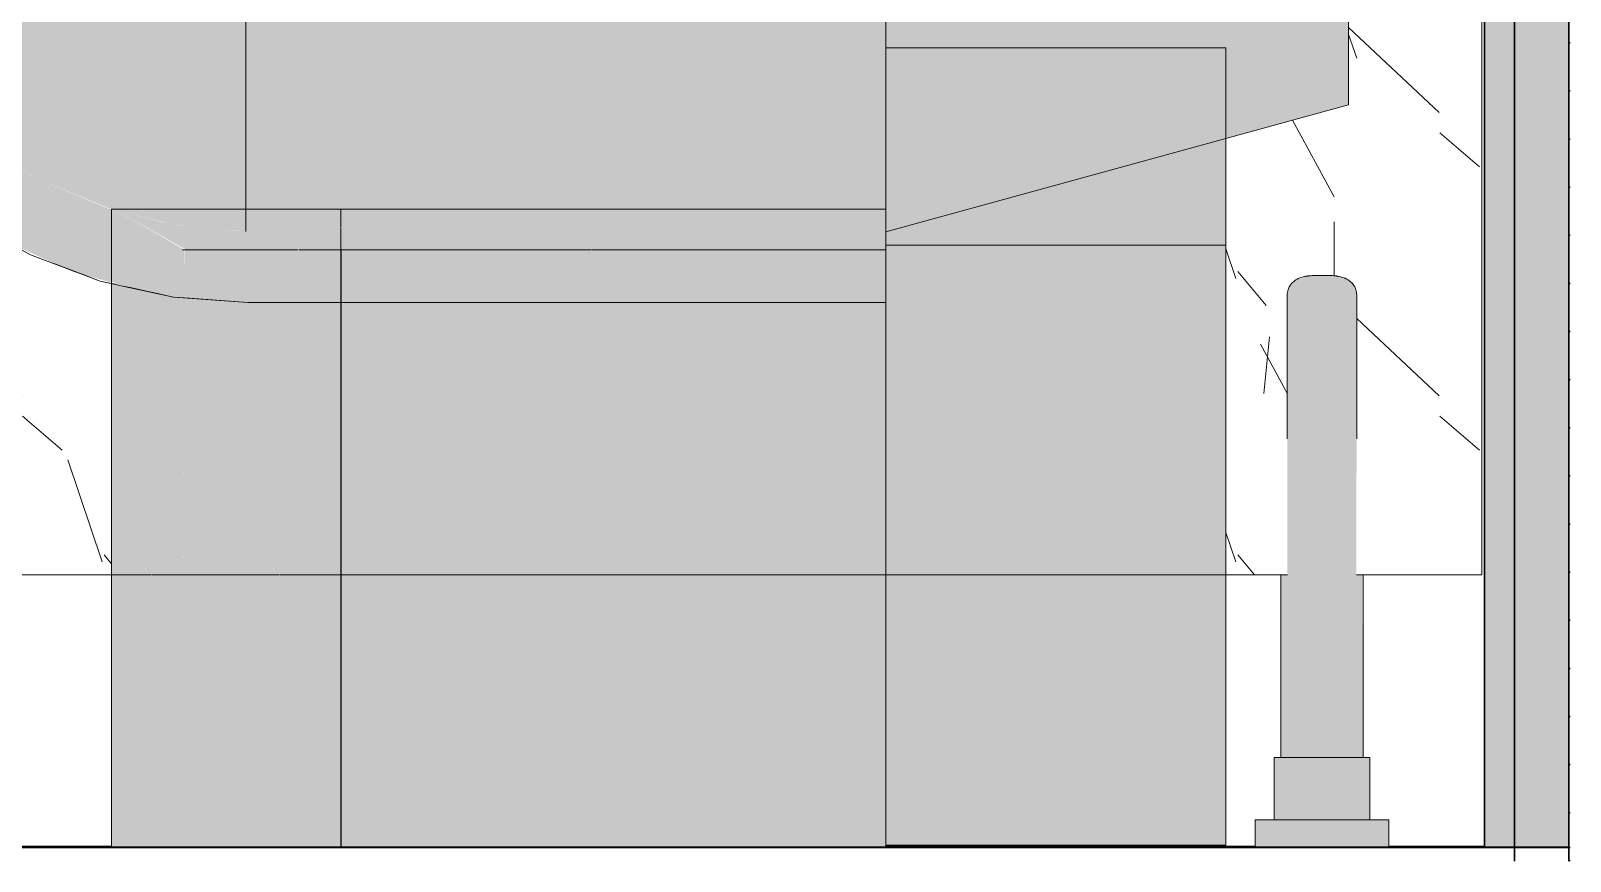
# Model space of a CAD drawing. Header units: millimetres. Extents: x 91786 to 132940, y -1987 to 10096.
# Drawn here: x 128106 to 128671, y -5 to 300 of the extents above; entities that cross this region are included whole.
import ezdxf

# ---------------------------------------------------------------- set-up
doc = ezdxf.new("R2010")
doc.units = ezdxf.units.MM
for name, color, linetype, lineweight, true_color in [('A-FLOR-FNSH-2', 7, 'Continuous', 30, 0x3c3c3c), ('A-WALL-4', 7, 'Continuous', 30, 0x3c3c3c), ('A-WALL-FNSH-2', 7, 'Continuous', 30, 0x3c3c3c), ('I-WALL-1', 7, 'Continuous', 9, 0x787878)]:
    doc.layers.add(name, color=color, linetype=linetype, lineweight=lineweight, true_color=true_color)
for name, color, linetype, lineweight in [('A-GENM', 7, 'Continuous', 9), ('A-WALL-PATT', 7, 'Continuous', 9), ('I-WALL', 7, 'Continuous', 9), ('P-SANR-FIXT', 7, 'Continuous', 9)]:
    doc.layers.add(name, color=color, linetype=linetype, lineweight=lineweight)
doc.layers.add('P-SANR-FIXT-2', color=7, linetype='Continuous', lineweight=9, transparency=0.7)

# ---------------------------------------------------------------- blocks, each defined once
blk = doc.blocks.new('WC Seat_2 with Cistern-Wall Based - SE22-33487382-Развертка 1_66-4')
at = {"layer": 'P-SANR-FIXT'}
for p, q in [((9464.64, 100), (9464.64, 0)), ((9548.86, 100), (9548.86, 0)), ((9548.92, 0), (9548.92, 100)), ((9749.1, 100), (9749.1, 0.71)), ((9749.1, 0.71), (9749.1, 100)), ((9749.1, 100), (9749.1, 0.71)), ((9749.1, 0.71), (9749.1, 100)), ((9749.1, 100), (9749.1, 0.71)), ((9749.1, 0.71), (9749.1, 100)), ((9749.1, 100), (9749.1, 0.71)), ((9749.1, 0.71), (9749.1, 100)), ((9874, 100), (9874, 0.71)), ((9874, 0.71), (9874, 100)), ((9874, 100), (9874, 0.71)), ((9874, 0.71), (9874, 100)), ((9749.1, 0.71), (9874, 0.71)), ((9749.1, 0.71), (9874, 0.71)), ((9749.1, 0.71), (9874, 0.71)), ((9749.1, 0.71), (9874, 0.71)), ((9749.1, 0.71), (9749.1, 0)), ((9749.1, 0), (9749.1, 0.71)), ((9749.1, 0.71), (9749.1, 0)), ((9749.1, 0), (9749.1, 0.71))]:
    blk.add_line(p, q, dxfattribs=at)
blk = doc.blocks.new('WC Seat_2 with Cistern-Wall Based - SE22-V51-Развертка 1_66-4')
at = {"layer": 'P-SANR-FIXT-2'}
for points in [[(9464.64, 0), (9490.62, 0), (9491.02, 100), (9464.64, 100), (9464.64, 25.35)], [(9548.92, 0), (9548.92, 100), (9491.02, 100), (9490.62, 0), (9535.93, 0)], [(9548.92, 0), (9749.1, 0), (9749.1, 100), (9548.92, 100), (9548.92, 55.86)], [(9749.1, 0.71), (9874, 0.71), (9874, 100), (9749.1, 100)]]:
    blk.add_hatch(color=256, dxfattribs=at).paths.add_polyline_path(points)
at = {"layer": 'P-SANR-FIXT'}
for p, q in [((9464.64, 100), (9464.64, 0)), ((9548.86, 100), (9548.86, 0)), ((9548.92, 0), (9548.92, 100)), ((9749.1, 100), (9749.1, 0.71)), ((9749.1, 0.71), (9749.1, 100)), ((9749.1, 100), (9749.1, 0.71)), ((9749.1, 0.71), (9749.1, 100)), ((9749.1, 100), (9749.1, 0.71)), ((9749.1, 0.71), (9749.1, 100)), ((9749.1, 100), (9749.1, 0.71)), ((9749.1, 0.71), (9749.1, 100)), ((9874, 100), (9874, 0.71)), ((9874, 0.71), (9874, 100)), ((9874, 100), (9874, 0.71)), ((9874, 0.71), (9874, 100)), ((9749.1, 0.71), (9874, 0.71)), ((9749.1, 0.71), (9874, 0.71)), ((9749.1, 0.71), (9874, 0.71)), ((9749.1, 0.71), (9874, 0.71)), ((9749.1, 0.71), (9749.1, 0)), ((9749.1, 0), (9749.1, 0.71)), ((9749.1, 0.71), (9749.1, 0)), ((9749.1, 0), (9749.1, 0.71))]:
    blk.add_line(p, q, dxfattribs=at)
blk = doc.blocks.new('WC Seat_2 with Cistern-Wall Based - SE22-V52-Развертка 1_66-4')
at = {"layer": 'P-SANR-FIXT-2'}
h = blk.add_hatch(color=256, dxfattribs=at)
h.paths.add_polyline_path([(9491.43, 201.92), (9491.47, 212.71), (9490.62, 211.62), (9490.62, 213.79), (9490.24, 213.79), (9490.24, 211.14), (9486.13, 211.89), (9486.13, 211.14), (9475.36, 211.14), (9475.29, 208.41), (9469.33, 208.41), (9469.32, 207.84), (9465.79, 208.41), (9465.79, 207.43), (9465.95, 207.09), (9475.98, 204.5), (9484.43, 202.95), (9490.62, 202.04)])
h.paths.add_polyline_path([(9324, 380), (9326.95, 357.15), (9327.65, 354.11), (9324.53, 376.22)])
h = blk.add_hatch(color=256, dxfattribs=at)
h.paths.add_polyline_path([(9324, 380), (9326.91, 357.2), (9326.15, 361.59), (9324.44, 376.22)])
h.paths.add_polyline_path([(9338.27, 318.01), (9333.56, 332.2), (9330.84, 340.74), (9332.41, 334.82), (9336.79, 321.81), (9337.93, 318.9)])
h.paths.add_polyline_path([(9464.64, 207.45), (9464.46, 234.39), (9463.16, 234.72), (9435.5, 246.35), (9413.32, 261.21), (9393.04, 280.05), (9380.21, 295.74), (9375.37, 302.77), (9366.61, 319.26), (9364.01, 324.63), (9359.85, 334.29), (9356.86, 343.36), (9353.81, 354.69), (9352.08, 363.34), (9350.05, 380), (9324, 380), (9326.71, 362.16), (9329.23, 347.5), (9331.23, 340.13), (9338.58, 317.36), (9345.29, 302.96), (9353.92, 287.99), (9366.29, 270.94), (9379.59, 256.11), (9406.47, 234.08), (9423.22, 223.67), (9450.69, 211.26), (9461.34, 208.35)])
h.paths.add_polyline_path([(9331.8, 336.75), (9328.63, 348.29), (9329.25, 345.71), (9330.53, 341.23)])
h.paths.add_polyline_path([(9328.19, 350.3), (9327.35, 355.07), (9328.1, 350.76)])
h = blk.add_hatch(color=256, dxfattribs=at)
h.paths.add_polyline_path([(9352.08, 363.34), (9353.64, 355.83), (9352.76, 360.25), (9352.11, 363.19)])
h.paths.add_polyline_path([(9350.05, 380), (9352.64, 360.96), (9352.3, 363.58), (9350.57, 376.22)])
h.paths.add_polyline_path([(9464.64, 234.35), (9464.64, 234.39), (9513.91, 234.39), (9513.91, 380), (9350.05, 380), (9354.88, 353.12), (9358.25, 343.17), (9357.98, 343.17), (9354.45, 353.98), (9355.68, 348.21), (9359.3, 335.81), (9361.51, 330.2), (9376.53, 301.09), (9382.16, 293.06), (9395.49, 277.53), (9414.88, 259.98), (9435.91, 246.18), (9464.55, 234.37)])
h.paths.add_polyline_path([(9371.07, 310.86), (9364.82, 322.85), (9367.26, 318.03), (9370.17, 312.56)])
h.paths.add_polyline_path([(9354.45, 360.17), (9351.65, 371.99), (9352.98, 366.8), (9354.36, 360.56)])
for points in [[(9513.91, 234.39), (9749.1, 234.39), (9749.1, 380), (9513.91, 380), (9513.91, 237.03)], [(9874, 260.36), (9919, 272.71), (9919, 348.59), (9749.1, 348.59), (9749.1, 293.59), (9874, 293.59), (9874, 260.44)], [(9749.1, 226.1), (9874, 260.46), (9874, 293.59), (9749.1, 293.59), (9749.1, 226.81)], [(9791.96, 100), (9874, 100), (9874, 260.36), (9749.1, 226.1), (9749.1, 100)], [(9465.79, 207.43), (9465.95, 208.41), (9466.3, 208.41), (9469.32, 207.84), (9469.41, 208.41), (9469.76, 208.41), (9475.29, 208.41), (9475.36, 211.14), (9486.13, 211.14), (9486.13, 211.89), (9490.24, 211.14), (9490.24, 213.79), (9490.62, 213.79), (9490.62, 211.62), (9491.47, 212.71), (9491.27, 219.52), (9464.64, 234.35), (9464.64, 207.72)], [(9641.06, 226.1), (9749.1, 226.1), (9748.89, 234.39), (9548.86, 234.39), (9549.06, 226.1), (9623.09, 226.1)], [(9641.06, 219.39), (9749.1, 219.39), (9748.89, 226.1), (9548.89, 226.1), (9549.06, 219.39), (9640.81, 219.39)], [(9518.25, 200.1), (9548.92, 200.32), (9548.86, 219.39), (9491.5, 219.39), (9491.54, 201.9), (9498.41, 201.16), (9515.25, 200.1)], [(9548.92, 200.1), (9749.1, 200.1), (9748.89, 219.39), (9548.92, 219.39), (9548.92, 200.32)], [(9464.64, 100), (9491.02, 100), (9491.43, 201.92), (9479.31, 203.84), (9470.25, 205.91), (9464.64, 207.45), (9464.64, 116.88)], [(9491.02, 100), (9548.92, 100), (9548.92, 200.1), (9510.71, 200.36), (9491.89, 201.85), (9491.43, 201.64), (9491.03, 101.63)], [(9548.92, 100), (9749.1, 100), (9748.89, 200.1), (9548.92, 200.1), (9548.92, 116.88)]]:
    blk.add_hatch(color=256, dxfattribs=at).paths.add_polyline_path(points)
h = blk.add_hatch(color=256, dxfattribs=at)
h.paths.add_polyline_path([(9491.5, 219.4), (9467.02, 233.74), (9486.14, 229), (9496.7, 227.6), (9515.25, 226.1), (9548.89, 226.11), (9548.86, 234.39), (9465.94, 234.37), (9465.94, 234.02), (9467.02, 233.74), (9491.47, 219.42)])
h.paths.add_polyline_path([(9465.94, 234.02), (9465.9, 234.39), (9464.79, 234.31), (9465.94, 234.02)])
h = blk.add_hatch(color=256, dxfattribs=at)
h.paths.add_polyline_path([(9491.27, 219.52), (9467.02, 233.74), (9464.79, 234.31), (9490.24, 220.1)])
h.paths.add_polyline_path([(9494.83, 219.39), (9548.92, 219.39), (9548.69, 226.1), (9511.42, 226.31), (9489.93, 228.4), (9482.61, 229.76), (9467.02, 233.74), (9492.07, 219.39), (9494.16, 219.39)])
at = {"layer": 'P-SANR-FIXT'}
for p, q in [((9919, 273.98), (9919, 348.59)), ((9919, 348.59), (9919, 292.75)), ((9513.91, 336.64), (9513.91, 234.1)), ((9513.91, 240), (9513.91, 336.64)), ((9749.1, 293.46), (9749.1, 299.84)), ((9749.1, 299.84), (9749.1, 294.06)), ((9749.1, 299.77), (9749.1, 293.5)), ((9749.1, 293.5), (9749.1, 299.77)), ((9749.1, 299.76), (9749.1, 294.07)), ((9749.1, 293.51), (9749.1, 299.76)), ((9749.1, 294.07), (9749.1, 293.51)), ((9749.1, 294.06), (9749.1, 293.46)), ((9749.1, 240), (9749.1, 293.59)), ((9749.1, 293.59), (9749.1, 249.5)), ((9749.1, 293.59), (9874, 293.59)), ((9749.1, 293.59), (9874, 293.59)), ((9749.1, 276.26), (9749.1, 293.59)), ((9749.1, 293.59), (9749.1, 240)), ((9749.1, 293.59), (9874, 293.59)), ((9749.1, 293.59), (9874, 293.59)), ((9749.1, 293.51), (9749.1, 284.47)), ((9749.1, 291.19), (9749.1, 293.51)), ((9749.1, 293.5), (9749.1, 239.83)), ((9749.1, 239.83), (9749.1, 293.5)), ((9749.1, 250.53), (9749.1, 293.46)), ((9749.1, 293.46), (9749.1, 284.48)), ((9749.1, 249.33), (9749.1, 291.19)), ((9874, 284.79), (9874, 293.59)), ((9874, 293.59), (9874, 284.7)), ((9874, 284.7), (9874, 293.59)), ((9874, 293.59), (9874, 284.79)), ((9919, 292.75), (9919, 272.71)), ((9749.1, 284.48), (9749.1, 277.11)), ((9749.1, 284.47), (9749.1, 277.12)), ((9874, 279.13), (9874, 284.78)), ((9874, 284.78), (9874, 279.13)), ((9874, 284.69), (9874, 279.08)), ((9874, 279.08), (9874, 284.69)), ((9874, 267.46), (9874, 279.01)), ((9874, 279.01), (9874, 277.08)), ((9874, 278.96), (9874, 267.39)), ((9874, 270.36), (9874, 278.96)), ((9749.1, 277.12), (9749.1, 274.91)), ((9749.1, 277.11), (9749.1, 269.17)), ((9749.1, 258.27), (9749.1, 276.26)), ((9749.1, 274.91), (9749.1, 269.19)), ((9874, 277.08), (9874, 276.26)), ((9874, 276.26), (9874, 267.46)), ((9874, 260.36), (9919, 272.71)), ((9919, 272.71), (9919, 273.98)), ((9749.1, 269.19), (9749.1, 262.17)), ((9749.1, 269.17), (9749.1, 263.69)), ((9874, 267.39), (9874, 270.36)), ((9874, 264.61), (9874, 267.21)), ((9874, 267.21), (9874, 264.61)), ((9874, 267.14), (9874, 264.55)), ((9874, 264.55), (9874, 267.14)), ((9749.1, 263.69), (9749.1, 262.16)), ((9749.1, 262.17), (9749.1, 254.81)), ((9749.1, 262.16), (9749.1, 254.27)), ((9835.18, 249.71), (9874, 260.36)), ((9874, 262.62), (9874, 264.58)), ((9874, 264.58), (9874, 262.62)), ((9874, 264.52), (9874, 262.57)), ((9874, 262.57), (9874, 264.52)), ((9874, 261.2), (9874, 262.49)), ((9874, 262.49), (9874, 261.2)), ((9874, 262.44), (9874, 261.16)), ((9874, 261.16), (9874, 262.44)), ((9874, 260.49), (9874, 261.17)), ((9874, 261.17), (9874, 260.49)), ((9874, 261.13), (9874, 260.46)), ((9874, 260.46), (9874, 261.13)), ((9874, 258.27), (9874, 260.39)), ((9874, 260.39), (9874, 221.13)), ((9874, 260.36), (9874, 0.71)), ((9874, 0.71), (9874, 260.36)), ((9749.1, 249.45), (9749.1, 258.27)), ((9749.1, 254.81), (9749.1, 249.53)), ((9874, 221.13), (9874, 258.27)), ((9749.1, 254.27), (9749.1, 250.53)), ((9749.1, 240), (9749.1, 250.53)), ((9749.1, 250.53), (9749.1, 249.33)), ((9749.1, 226.1), (9835.18, 249.71)), ((9749.1, 249.53), (9749.1, 243.34)), ((9749.1, 249.5), (9749.1, 240.01)), ((9749.1, 240.01), (9749.1, 249.45)), ((9749.1, 249.33), (9749.1, 243.34)), ((9749.1, 239.87), (9749.1, 249.33)), ((9749.1, 243.34), (9749.1, 240)), ((9749.1, 243.34), (9749.1, 239.87)), ((9513.91, 234.1), (9513.91, 240)), ((9749.1, 238.92), (9749.1, 239.83)), ((9749.1, 239.83), (9749.1, 238.93)), ((9749.1, 238.93), (9749.1, 239.83)), ((9749.1, 239.83), (9749.1, 238.92)), ((9749.1, 238.74), (9749.1, 239.8)), ((9749.1, 239.8), (9749.1, 239.42)), ((9749.1, 239.71), (9749.1, 239.43)), ((9749.1, 234.08), (9749.1, 239.71)), ((9749.1, 239.67), (9749.1, 238.81)), ((9749.1, 238.81), (9749.1, 239.67)), ((9749.1, 239.43), (9749.1, 237.16)), ((9749.1, 239.42), (9749.1, 238.74)), ((9749.1, 237.28), (9749.1, 238.83)), ((9749.1, 238.83), (9749.1, 234.41)), ((9749.1, 234.41), (9749.1, 238.83)), ((9749.1, 238.83), (9749.1, 237.28)), ((9749.1, 238.72), (9749.1, 234.17)), ((9749.1, 234.17), (9749.1, 238.72)), ((9749.1, 237.17), (9749.1, 238.64)), ((9749.1, 238.64), (9749.1, 234.96)), ((9465.9, 234.39), (9464.64, 234.39)), ((9464.64, 234.39), (9464.77, 234.39)), ((9464.64, 234.35), (9464.64, 208.07)), ((9464.77, 234.39), (9465.87, 234.39)), ((9469.69, 234.39), (9465.93, 234.39)), ((9465.94, 234.39), (9469.67, 234.39)), ((9475.88, 234.39), (9469.74, 234.39)), ((9469.76, 234.39), (9475.87, 234.39)), ((9484.3, 234.39), (9475.97, 234.39)), ((9475.98, 234.39), (9484.29, 234.39)), ((9494.68, 234.39), (9484.41, 234.39)), ((9484.43, 234.39), (9494.67, 234.39)), ((9506.7, 234.39), (9494.81, 234.39)), ((9494.83, 234.39), (9506.7, 234.39)), ((9520.02, 234.39), (9506.86, 234.39)), ((9506.88, 234.39), (9520.02, 234.39)), ((9513.91, 232.33), (9513.91, 234.1)), ((9513.91, 234.1), (9513.91, 232.33)), ((9513.91, 227.66), (9513.91, 231.99)), ((9513.91, 231.99), (9513.91, 226.15)), ((9534.21, 234.39), (9520.19, 234.39)), ((9520.2, 234.39), (9534.21, 234.39)), ((9548.86, 234.39), (9534.4, 234.39)), ((9534.41, 234.39), (9548.86, 234.39)), ((9548.86, 234.39), (9548.86, 227.66)), ((9549.06, 234.39), (9749.1, 234.39)), ((9749.1, 234.39), (9549.06, 234.39)), ((9749.1, 234.39), (9749.1, 237.28)), ((9749.1, 237.28), (9749.1, 234.39)), ((9749.1, 237.04), (9749.1, 234.98)), ((9749.1, 234.1), (9749.1, 236.94)), ((9749.1, 234.98), (9749.1, 234.08)), ((9749.1, 234.96), (9749.1, 234.1)), ((9749.1, 234.41), (9749.1, 233.85)), ((9749.1, 227.68), (9749.1, 234.41)), ((9749.1, 227.66), (9749.1, 234.39)), ((9749.1, 234.39), (9749.1, 227.66)), ((9749.1, 234.39), (9749.1, 227.66)), ((9749.1, 233.84), (9749.1, 234.39)), ((9749.1, 234.39), (9749.1, 227.66)), ((9749.1, 227.66), (9749.1, 234.39)), ((9749.1, 234.17), (9749.1, 227.41)), ((9749.1, 227.41), (9749.1, 234.17)), ((9749.1, 232.33), (9749.1, 234.1)), ((9749.1, 234.1), (9749.1, 232.33)), ((9749.1, 234.08), (9749.1, 232.24)), ((9749.1, 227.62), (9749.1, 234.08)), ((9749.1, 233.85), (9749.1, 227.68)), ((9749.1, 227.66), (9749.1, 233.84)), ((9749.1, 227.66), (9749.1, 232.33)), ((9749.1, 232.33), (9749.1, 228.76)), ((9749.1, 232.24), (9749.1, 231.8)), ((9513.91, 226.15), (9513.91, 227.66)), ((9548.86, 227.43), (9548.86, 226.11)), ((9749.1, 231.8), (9749.1, 228.76)), ((9749.1, 228.76), (9749.1, 227.66)), ((9749.1, 228.76), (9749.1, 227.62)), ((9749.1, 227.54), (9749.1, 226.11)), ((9749.1, 226.11), (9749.1, 227.54)), ((9749.1, 226.1), (9749.1, 227.53)), ((9749.1, 227.53), (9749.1, 226.1)), ((9749.1, 227.53), (9749.1, 226.1)), ((9749.1, 226.1), (9749.1, 227.53)), ((9749.1, 227.53), (9749.1, 226.1)), ((9749.1, 226.1), (9749.1, 227.53)), ((9749.1, 227.53), (9749.1, 226.1)), ((9749.1, 226.1), (9749.1, 227.53)), ((9749.1, 227.41), (9749.1, 227.41)), ((9749.1, 227.28), (9749.1, 225.94)), ((9749.1, 225.94), (9749.1, 227.28)), ((9548.86, 226.1), (9548.86, 219.39)), ((9749.1, 226.11), (9749.1, 221.13)), ((9749.1, 221.46), (9749.1, 226.11)), ((9749.1, 200.1), (9749.1, 226.1)), ((9749.1, 226.1), (9749.1, 209.84)), ((9749.1, 226.1), (9749.1, 221.47)), ((9749.1, 219.39), (9749.1, 226.1)), ((9749.1, 226.1), (9749.1, 219.39)), ((9749.1, 200.1), (9749.1, 226.1)), ((9749.1, 225.94), (9749.1, 209.9)), ((9749.1, 221.21), (9749.1, 225.94)), ((9749.1, 221.47), (9749.1, 200.1)), ((9749.1, 221.13), (9749.1, 221.46)), ((9749.1, 206.23), (9749.1, 221.21)), ((9749.1, 221.13), (9749.1, 200.1)), ((9874, 221.13), (9749.1, 221.13)), ((9749.1, 200.1), (9749.1, 221.13)), ((9874, 221.13), (9749.1, 221.13)), ((9874, 0.71), (9874, 221.13)), ((9874, 221.13), (9874, 0.71)), ((9491.48, 219.39), (9491.5, 219.39)), ((9491.5, 219.39), (9493.99, 219.39)), ((9494, 219.39), (9491.52, 219.39)), ((9498.38, 219.39), (9494.12, 219.39)), ((9494.12, 219.39), (9519.74, 219.39)), ((9511.4, 219.39), (9498.47, 219.39)), ((9519.75, 219.39), (9511.52, 219.39)), ((9519.75, 219.39), (9533.09, 219.39)), ((9528.95, 219.39), (9519.76, 219.39)), ((9533.11, 219.39), (9529.08, 219.39)), ((9533.36, 219.39), (9538.01, 219.39)), ((9548.92, 219.39), (9533.37, 219.39)), ((9538.01, 219.39), (9548.92, 219.39)), ((9548.86, 219.39), (9548.86, 200.32)), ((9548.92, 200.32), (9548.92, 219.39)), ((9640.81, 219.39), (9549.06, 219.39)), ((9549.06, 219.39), (9640.81, 219.39)), ((9749.1, 219.39), (9641.06, 219.39)), ((9641.06, 219.39), (9749.1, 219.39)), ((9749.1, 210.26), (9749.1, 219.39)), ((9749.1, 219.39), (9749.1, 200.1)), ((9454.39, 210.25), (9443.36, 214.4)), ((9749.1, 200.1), (9749.1, 210.26)), ((9749.1, 209.9), (9749.1, 209.48)), ((9749.1, 209.84), (9749.1, 200.1)), ((9749.1, 209.48), (9749.1, 200.1)), ((9464.64, 208.07), (9464.64, 207.72)), ((9464.64, 207.45), (9464.64, 0)), ((9465.78, 206.8), (9464.64, 207.05)), ((9468.17, 206.27), (9465.94, 206.76)), ((9472.03, 205.43), (9468.17, 206.27)), ((9479.05, 203.89), (9472.03, 205.43)), ((9487.32, 202.07), (9479.31, 203.83)), ((9749.1, 200.1), (9749.1, 206.23)), ((9491.43, 201.78), (9487.32, 202.07)), ((9493.29, 201.64), (9491.54, 201.77)), ((9514.71, 200.1), (9493.37, 201.64)), ((9514.71, 200.1), (9548.92, 200.1)), ((9548.86, 200.1), (9548.86, 0)), ((9548.92, 0), (9548.92, 200.1)), ((9549.06, 200.1), (9749.1, 200.1)), ((9749.1, 200.1), (9749.1, 0.71)), ((9749.1, 0.71), (9749.1, 200.1)), ((9749.1, 200.1), (9749.1, 0.71)), ((9749.1, 0.71), (9749.1, 200.1)), ((9749.1, 200.1), (9749.1, 0.71)), ((9749.1, 0.71), (9749.1, 200.1)), ((9749.1, 200.1), (9749.1, 0.71)), ((9749.1, 0.71), (9749.1, 200.1)), ((9749.1, 0.71), (9874, 0.71)), ((9749.1, 0.71), (9874, 0.71)), ((9749.1, 0.71), (9874, 0.71)), ((9749.1, 0.71), (9874, 0.71)), ((9749.1, 0.71), (9749.1, 0)), ((9749.1, 0), (9749.1, 0.71)), ((9749.1, 0.71), (9749.1, 0)), ((9749.1, 0), (9749.1, 0.71))]:
    blk.add_line(p, q, dxfattribs=at)
at = {"layer": 'P-SANR-FIXT', "flags": 128}
for points in [[(9443.33, 214.41), (9434.78, 217.62), (9426.87, 221.99)], [(9464.64, 207.05), (9460.49, 207.96), (9454.39, 210.25)]]:
    blk.add_lwpolyline(points, dxfattribs=at)
blk = doc.blocks.new('WC Seat_2 with Cistern-Wall Based - SE22-V53-Развертка 1_66-4')
at = {"layer": 'P-SANR-FIXT'}
for p, q in [((9513.91, 296.79), (9513.91, 358.1)), ((9919, 272.71), (9919, 348.59)), ((9919, 348.59), (9919, 277.79)), ((9513.91, 336.64), (9513.91, 296.79)), ((9749.1, 293.46), (9749.1, 299.84)), ((9749.1, 299.84), (9749.1, 296.79)), ((9749.1, 299.77), (9749.1, 293.5)), ((9749.1, 293.5), (9749.1, 299.77)), ((9749.1, 299.76), (9749.1, 294.07)), ((9749.1, 293.51), (9749.1, 299.76)), ((9513.91, 296.79), (9513.91, 234.1)), ((9513.91, 234.1), (9513.91, 296.79)), ((9749.1, 296.79), (9749.1, 294.06)), ((9749.1, 294.07), (9749.1, 293.51)), ((9749.1, 294.06), (9749.1, 293.46)), ((9749.1, 240), (9749.1, 293.59)), ((9749.1, 293.59), (9749.1, 258.27)), ((9749.1, 293.59), (9874, 293.59)), ((9749.1, 293.59), (9874, 293.59)), ((9749.1, 249.45), (9749.1, 293.59)), ((9749.1, 293.59), (9749.1, 240)), ((9749.1, 293.59), (9874, 293.59)), ((9749.1, 293.59), (9874, 293.59)), ((9749.1, 293.51), (9749.1, 284.47)), ((9749.1, 291.19), (9749.1, 293.51)), ((9749.1, 293.5), (9749.1, 239.83)), ((9749.1, 239.83), (9749.1, 293.5)), ((9749.1, 240), (9749.1, 293.46)), ((9749.1, 293.46), (9749.1, 284.48)), ((9749.1, 260.59), (9749.1, 291.19)), ((9874, 284.79), (9874, 293.59)), ((9874, 293.59), (9874, 284.7)), ((9874, 284.7), (9874, 293.59)), ((9874, 293.59), (9874, 284.79)), ((9749.1, 284.48), (9749.1, 277.11)), ((9749.1, 284.47), (9749.1, 277.12)), ((9874, 279.13), (9874, 284.78)), ((9874, 284.78), (9874, 279.13)), ((9874, 284.69), (9874, 279.08)), ((9874, 279.08), (9874, 284.69)), ((9874, 267.46), (9874, 279.01)), ((9874, 279.01), (9874, 277.08)), ((9874, 278.96), (9874, 267.39)), ((9874, 270.36), (9874, 278.96)), ((9919, 277.79), (9919, 273.98)), ((9749.1, 277.12), (9749.1, 269.19)), ((9749.1, 277.11), (9749.1, 269.17)), ((9874, 277.08), (9874, 267.46)), ((9874, 260.36), (9919, 272.71)), ((9919, 273.98), (9919, 272.71)), ((9749.1, 269.19), (9749.1, 262.17)), ((9749.1, 269.17), (9749.1, 263.69)), ((9874, 267.39), (9874, 270.36)), ((9874, 264.61), (9874, 267.21)), ((9874, 267.21), (9874, 264.61)), ((9874, 267.14), (9874, 264.55)), ((9874, 264.55), (9874, 267.14)), ((9749.1, 263.69), (9749.1, 262.16)), ((9749.1, 262.17), (9749.1, 254.81)), ((9749.1, 262.16), (9749.1, 254.27)), ((9749.1, 249.33), (9749.1, 260.59)), ((9835.18, 249.71), (9874, 260.36)), ((9874, 262.62), (9874, 264.58)), ((9874, 264.58), (9874, 262.62)), ((9874, 264.52), (9874, 262.57)), ((9874, 262.57), (9874, 264.52)), ((9874, 261.2), (9874, 262.49)), ((9874, 262.49), (9874, 261.2)), ((9874, 262.44), (9874, 261.16)), ((9874, 261.16), (9874, 262.44)), ((9874, 260.49), (9874, 261.17)), ((9874, 261.17), (9874, 260.49)), ((9874, 261.13), (9874, 260.46)), ((9874, 260.46), (9874, 261.13)), ((9874, 221.13), (9874, 260.39)), ((9874, 260.39), (9874, 239.83)), ((9874, 260.36), (9874, 0.71)), ((9874, 0.71), (9874, 260.36)), ((9749.1, 258.27), (9749.1, 249.5)), ((9749.1, 254.81), (9749.1, 249.53)), ((9749.1, 254.27), (9749.1, 250.53)), ((9749.1, 250.53), (9749.1, 249.33)), ((9749.1, 226.1), (9835.18, 249.71)), ((9749.1, 249.53), (9749.1, 243.41)), ((9749.1, 249.5), (9749.1, 240.01)), ((9749.1, 240.01), (9749.1, 249.45)), ((9749.1, 249.33), (9749.1, 243.34)), ((9749.1, 248.48), (9749.1, 249.33)), ((9749.1, 239.87), (9749.1, 248.48)), ((9749.1, 243.34), (9749.1, 240)), ((9749.1, 243.34), (9749.1, 239.87)), ((9749.1, 238.92), (9749.1, 239.83)), ((9749.1, 239.83), (9749.1, 238.93)), ((9749.1, 238.93), (9749.1, 239.83)), ((9749.1, 239.83), (9749.1, 238.92)), ((9749.1, 238.74), (9749.1, 239.8)), ((9749.1, 239.8), (9749.1, 239.42)), ((9749.1, 239.71), (9749.1, 239.43)), ((9749.1, 238.83), (9749.1, 239.71)), ((9749.1, 239.67), (9749.1, 238.81)), ((9749.1, 238.81), (9749.1, 239.67)), ((9749.1, 239.43), (9749.1, 237.16)), ((9749.1, 239.42), (9749.1, 238.74)), ((9749.1, 237.28), (9749.1, 238.83)), ((9749.1, 238.83), (9749.1, 234.41)), ((9749.1, 234.41), (9749.1, 238.83)), ((9749.1, 238.83), (9749.1, 237.28)), ((9749.1, 234.08), (9749.1, 238.83)), ((9749.1, 238.72), (9749.1, 234.17)), ((9749.1, 237.28), (9749.1, 238.72)), ((9749.1, 237.17), (9749.1, 238.64)), ((9749.1, 238.64), (9749.1, 234.96)), ((9874, 239.83), (9874, 221.13)), ((9465.9, 234.39), (9464.64, 234.39)), ((9464.64, 234.39), (9464.77, 234.39)), ((9464.64, 234.35), (9464.64, 208.07)), ((9464.77, 234.39), (9465.87, 234.39)), ((9469.69, 234.39), (9465.93, 234.39)), ((9465.94, 234.39), (9469.67, 234.39)), ((9475.88, 234.39), (9469.74, 234.39)), ((9469.76, 234.39), (9475.87, 234.39)), ((9484.3, 234.39), (9475.97, 234.39)), ((9475.98, 234.39), (9484.29, 234.39)), ((9494.68, 234.39), (9484.41, 234.39)), ((9484.43, 234.39), (9494.67, 234.39)), ((9506.7, 234.39), (9494.81, 234.39)), ((9494.83, 234.39), (9506.7, 234.39)), ((9520.02, 234.39), (9506.86, 234.39)), ((9506.88, 234.39), (9520.02, 234.39)), ((9513.91, 234.1), (9513.91, 232.33)), ((9513.91, 232.33), (9513.91, 234.1)), ((9513.91, 231.99), (9513.91, 226.15)), ((9513.91, 227.66), (9513.91, 231.99)), ((9534.21, 234.39), (9520.19, 234.39)), ((9520.2, 234.39), (9534.21, 234.39)), ((9548.86, 234.39), (9534.4, 234.39)), ((9534.41, 234.39), (9548.86, 234.39)), ((9548.86, 234.39), (9548.86, 227.66)), ((9549.06, 234.39), (9749.1, 234.39)), ((9749.1, 234.39), (9549.06, 234.39)), ((9749.1, 234.39), (9749.1, 237.28)), ((9749.1, 237.28), (9749.1, 234.39)), ((9749.1, 234.17), (9749.1, 237.28)), ((9749.1, 237.04), (9749.1, 234.98)), ((9749.1, 234.1), (9749.1, 236.94)), ((9749.1, 234.98), (9749.1, 234.08)), ((9749.1, 234.96), (9749.1, 234.1)), ((9749.1, 234.41), (9749.1, 233.85)), ((9749.1, 227.68), (9749.1, 234.41)), ((9749.1, 227.66), (9749.1, 234.39)), ((9749.1, 234.39), (9749.1, 227.66)), ((9749.1, 234.39), (9749.1, 227.66)), ((9749.1, 233.84), (9749.1, 234.39)), ((9749.1, 234.39), (9749.1, 227.66)), ((9749.1, 227.66), (9749.1, 234.39)), ((9749.1, 234.17), (9749.1, 227.41)), ((9749.1, 227.41), (9749.1, 234.17)), ((9749.1, 227.66), (9749.1, 234.1)), ((9749.1, 234.1), (9749.1, 232.33)), ((9749.1, 234.08), (9749.1, 232.24)), ((9749.1, 227.62), (9749.1, 234.08)), ((9749.1, 233.85), (9749.1, 227.68)), ((9749.1, 227.66), (9749.1, 233.84)), ((9749.1, 232.33), (9749.1, 228.76)), ((9749.1, 232.24), (9749.1, 228.76)), ((9513.91, 226.15), (9513.91, 227.66)), ((9548.86, 227.43), (9548.86, 226.11)), ((9749.1, 228.76), (9749.1, 227.66)), ((9749.1, 228.76), (9749.1, 227.62)), ((9749.1, 227.54), (9749.1, 226.11)), ((9749.1, 226.11), (9749.1, 227.54)), ((9749.1, 226.1), (9749.1, 227.53)), ((9749.1, 227.53), (9749.1, 226.1)), ((9749.1, 227.53), (9749.1, 226.1)), ((9749.1, 226.1), (9749.1, 227.53)), ((9749.1, 227.53), (9749.1, 226.1)), ((9749.1, 226.1), (9749.1, 227.53)), ((9749.1, 227.53), (9749.1, 226.1)), ((9749.1, 226.1), (9749.1, 227.53)), ((9749.1, 227.41), (9749.1, 227.41)), ((9749.1, 227.28), (9749.1, 225.94)), ((9749.1, 225.94), (9749.1, 227.28)), ((9548.86, 226.1), (9548.86, 219.39)), ((9749.1, 226.11), (9749.1, 221.13)), ((9749.1, 221.46), (9749.1, 226.11)), ((9749.1, 200.1), (9749.1, 226.1)), ((9749.1, 226.1), (9749.1, 209.84)), ((9749.1, 226.1), (9749.1, 221.47)), ((9749.1, 219.39), (9749.1, 226.1)), ((9749.1, 226.1), (9749.1, 219.39)), ((9749.1, 200.1), (9749.1, 226.1)), ((9749.1, 225.94), (9749.1, 209.9)), ((9749.1, 224.2), (9749.1, 225.94)), ((9749.1, 221.21), (9749.1, 224.2)), ((9749.1, 221.47), (9749.1, 200.1)), ((9749.1, 221.13), (9749.1, 221.46)), ((9749.1, 213.79), (9749.1, 221.21)), ((9749.1, 221.13), (9749.1, 200.1)), ((9874, 221.13), (9749.1, 221.13)), ((9749.1, 200.1), (9749.1, 221.13)), ((9874, 221.13), (9749.1, 221.13)), ((9874, 0.71), (9874, 221.13)), ((9874, 221.13), (9874, 0.71)), ((9490.62, 219.39), (9491.5, 219.39)), ((9491.48, 219.39), (9490.62, 219.39)), ((9491.5, 219.39), (9493.99, 219.39)), ((9494, 219.39), (9491.52, 219.39)), ((9498.38, 219.39), (9494.12, 219.39)), ((9494.12, 219.39), (9498.4, 219.39)), ((9498.4, 219.39), (9519.74, 219.39)), ((9511.4, 219.39), (9498.47, 219.39)), ((9519.75, 219.39), (9511.52, 219.39)), ((9519.75, 219.39), (9533.09, 219.39)), ((9528.95, 219.39), (9519.76, 219.39)), ((9533.11, 219.39), (9529.08, 219.39)), ((9533.36, 219.39), (9538.01, 219.39)), ((9548.92, 219.39), (9533.37, 219.39)), ((9538.01, 219.39), (9548.92, 219.39)), ((9548.86, 219.39), (9548.86, 200.32)), ((9548.92, 200.32), (9548.92, 219.39)), ((9640.81, 219.39), (9549.06, 219.39)), ((9549.06, 219.39), (9640.81, 219.39)), ((9749.1, 219.39), (9641.06, 219.39)), ((9641.06, 219.39), (9749.1, 219.39)), ((9749.1, 210.26), (9749.1, 219.39)), ((9749.1, 219.39), (9749.1, 200.1)), ((9454.39, 210.25), (9443.36, 214.4)), ((9749.1, 206.23), (9749.1, 213.79)), ((9749.1, 200.1), (9749.1, 210.26)), ((9749.1, 209.9), (9749.1, 209.48)), ((9749.1, 209.84), (9749.1, 200.1)), ((9749.1, 209.48), (9749.1, 200.1)), ((9464.64, 208.07), (9464.64, 207.72)), ((9464.64, 207.45), (9464.64, 0)), ((9465.78, 206.8), (9464.64, 207.05)), ((9468.17, 206.27), (9465.94, 206.76)), ((9472.03, 205.43), (9468.17, 206.27)), ((9479.05, 203.89), (9472.03, 205.43)), ((9749.1, 201.64), (9749.1, 206.23)), ((9493.29, 201.64), (9491.54, 201.77)), ((9514.71, 200.1), (9493.37, 201.64)), ((9514.71, 200.1), (9548.92, 200.1)), ((9548.86, 200.1), (9548.86, 0)), ((9548.92, 0), (9548.92, 200.1)), ((9549.06, 200.1), (9749.1, 200.1)), ((9749.1, 200.1), (9749.1, 201.64)), ((9749.1, 200.1), (9749.1, 0.71)), ((9749.1, 0.71), (9749.1, 200.1)), ((9749.1, 200.1), (9749.1, 0.71)), ((9749.1, 0.71), (9749.1, 200.1)), ((9749.1, 200.1), (9749.1, 0.71)), ((9749.1, 0.71), (9749.1, 200.1)), ((9749.1, 200.1), (9749.1, 0.71)), ((9749.1, 0.71), (9749.1, 200.1)), ((9749.1, 0.71), (9874, 0.71)), ((9749.1, 0.71), (9874, 0.71)), ((9749.1, 0.71), (9874, 0.71)), ((9749.1, 0.71), (9874, 0.71)), ((9749.1, 0.71), (9749.1, 0)), ((9749.1, 0), (9749.1, 0.71)), ((9749.1, 0.71), (9749.1, 0)), ((9749.1, 0), (9749.1, 0.71))]:
    blk.add_line(p, q, dxfattribs=at)
at = {"layer": 'P-SANR-FIXT', "flags": 128}
for points in [[(9443.33, 214.41), (9434.78, 217.62), (9426.87, 221.99)], [(9464.64, 207.05), (9460.49, 207.96), (9454.39, 210.25)], [(9491.43, 201.78), (9487.32, 202.07), (9479.31, 203.83)]]:
    blk.add_lwpolyline(points, dxfattribs=at)
blk = doc.blocks.new('WC Seat_2 with Cistern-Wall Based - SE22-V54-Развертка 1_66-4')
at = {"layer": 'P-SANR-FIXT'}
for p, q in [((9513.91, 380), (9513.91, 234.1)), ((9513.91, 296.79), (9513.91, 380)), ((9749.1, 221.21), (9749.1, 348.53)), ((9919, 272.71), (9919, 348.59)), ((9919, 348.59), (9919, 272.71)), ((9749.1, 291.19), (9749.1, 309.13)), ((9749.1, 302.47), (9749.1, 294.06)), ((9749.1, 293.46), (9749.1, 299.84)), ((9749.1, 299.77), (9749.1, 293.5)), ((9749.1, 299.76), (9749.1, 294.07)), ((9513.91, 234.1), (9513.91, 296.79)), ((9749.1, 294.07), (9749.1, 293.51)), ((9749.1, 294.06), (9749.1, 284.48)), ((9749.1, 238.92), (9749.1, 293.59)), ((9749.1, 293.59), (9749.1, 249.5)), ((9749.1, 293.59), (9874, 293.59)), ((9749.1, 293.59), (9874, 293.59)), ((9749.1, 249.45), (9749.1, 293.59)), ((9749.1, 293.59), (9749.1, 238.92)), ((9749.1, 293.59), (9874, 293.59)), ((9749.1, 293.59), (9874, 293.59)), ((9749.1, 293.51), (9749.1, 284.47)), ((9749.1, 293.5), (9749.1, 239.83)), ((9749.1, 240), (9749.1, 293.46)), ((9749.1, 274.91), (9749.1, 291.19)), ((9874, 284.79), (9874, 293.59)), ((9874, 293.59), (9874, 284.7)), ((9874, 284.7), (9874, 293.59)), ((9874, 293.59), (9874, 284.79)), ((9749.1, 284.48), (9749.1, 277.11)), ((9749.1, 284.47), (9749.1, 277.12)), ((9874, 279.13), (9874, 284.78)), ((9874, 284.78), (9874, 279.13)), ((9874, 284.69), (9874, 279.08)), ((9874, 279.08), (9874, 284.69)), ((9874, 276.26), (9874, 279.01)), ((9874, 279.01), (9874, 277.21)), ((9874, 278.96), (9874, 267.39)), ((9874, 270.36), (9874, 278.96)), ((9874, 277.21), (9874, 221.13)), ((9749.1, 277.12), (9749.1, 274.91)), ((9749.1, 277.11), (9749.1, 269.17)), ((9749.1, 274.91), (9749.1, 269.19)), ((9749.1, 249.33), (9749.1, 274.91)), ((9874, 267.46), (9874, 276.26)), ((9874, 260.36), (9919, 272.71)), ((9749.1, 269.19), (9749.1, 262.17)), ((9749.1, 269.17), (9749.1, 262.16)), ((9874, 0.71), (9874, 270.36)), ((9874, 264.61), (9874, 267.21)), ((9874, 267.14), (9874, 264.55)), ((9749.1, 262.17), (9749.1, 260.59)), ((9749.1, 262.16), (9749.1, 254.87)), ((9749.1, 260.59), (9749.1, 254.81)), ((9749.1, 226.1), (9874, 260.36)), ((9874, 262.62), (9874, 264.58)), ((9874, 264.52), (9874, 262.57)), ((9874, 261.2), (9874, 262.49)), ((9874, 262.44), (9874, 261.16)), ((9874, 260.49), (9874, 261.17)), ((9874, 261.13), (9874, 260.46)), ((9874, 221.13), (9874, 260.39)), ((9874, 260.36), (9874, 0.71)), ((9749.1, 254.87), (9749.1, 249.33)), ((9749.1, 254.81), (9749.1, 249.53)), ((9749.1, 249.53), (9749.1, 243.41)), ((9749.1, 249.5), (9749.1, 240.01)), ((9749.1, 234.41), (9749.1, 249.45)), ((9749.1, 249.33), (9749.1, 243.43)), ((9749.1, 234.08), (9749.1, 249.33)), ((9749.1, 243.43), (9749.1, 240)), ((9749.1, 243.34), (9749.1, 239.43)), ((9749.1, 239.83), (9749.1, 238.93)), ((9749.1, 238.74), (9749.1, 239.8)), ((9749.1, 239.8), (9749.1, 239.42)), ((9749.1, 239.67), (9749.1, 238.81)), ((9749.1, 239.43), (9749.1, 237.16)), ((9749.1, 239.42), (9749.1, 238.74)), ((9749.1, 237.28), (9749.1, 238.83)), ((9749.1, 238.83), (9749.1, 234.41)), ((9749.1, 238.83), (9749.1, 237.28)), ((9749.1, 238.72), (9749.1, 234.17)), ((9749.1, 237.17), (9749.1, 238.64)), ((9749.1, 238.64), (9749.1, 234.96)), ((9465.9, 234.39), (9464.64, 234.39)), ((9464.64, 234.39), (9464.77, 234.39)), ((9464.64, 234.35), (9464.64, 208.07)), ((9464.77, 234.39), (9506.88, 234.39)), ((9469.69, 234.39), (9465.93, 234.39)), ((9475.88, 234.39), (9469.74, 234.39)), ((9484.3, 234.39), (9475.97, 234.39)), ((9494.68, 234.39), (9484.41, 234.39)), ((9506.7, 234.39), (9494.81, 234.39)), ((9520.02, 234.39), (9506.86, 234.39)), ((9506.88, 234.39), (9520.2, 234.39)), ((9513.91, 227.66), (9513.91, 234.1)), ((9513.91, 234.1), (9513.91, 227.66)), ((9534.21, 234.39), (9520.19, 234.39)), ((9520.2, 234.39), (9534.41, 234.39)), ((9548.86, 234.39), (9534.4, 234.39)), ((9534.41, 234.39), (9549.06, 234.39)), ((9548.86, 234.39), (9548.86, 227.66)), ((9549.06, 234.39), (9749.1, 234.39)), ((9749.1, 234.39), (9549.06, 234.39)), ((9749.1, 234.39), (9749.1, 237.28)), ((9749.1, 237.28), (9749.1, 234.39)), ((9749.1, 237.04), (9749.1, 234.66)), ((9749.1, 234.1), (9749.1, 236.94)), ((9749.1, 234.71), (9749.1, 234.1)), ((9749.1, 234.66), (9749.1, 234.08)), ((9749.1, 234.41), (9749.1, 233.85)), ((9749.1, 221.46), (9749.1, 234.41)), ((9749.1, 227.66), (9749.1, 234.39)), ((9749.1, 234.39), (9749.1, 209.84)), ((9749.1, 234.39), (9749.1, 221.47)), ((9749.1, 233.84), (9749.1, 234.39)), ((9749.1, 234.39), (9749.1, 227.66)), ((9749.1, 227.66), (9749.1, 234.39)), ((9749.1, 234.17), (9749.1, 227.41)), ((9749.1, 227.66), (9749.1, 234.1)), ((9749.1, 234.1), (9749.1, 232.33)), ((9749.1, 234.08), (9749.1, 232.07)), ((9749.1, 226.1), (9749.1, 234.08)), ((9749.1, 233.85), (9749.1, 227.68)), ((9749.1, 219.39), (9749.1, 233.84)), ((9749.1, 232.33), (9749.1, 228.76)), ((9749.1, 232.07), (9749.1, 228.76)), ((9548.86, 227.43), (9548.86, 226.11)), ((9749.1, 228.76), (9749.1, 227.66)), ((9749.1, 228.76), (9749.1, 227.53)), ((9749.1, 227.54), (9749.1, 226.11)), ((9749.1, 226.1), (9749.1, 227.53)), ((9749.1, 227.53), (9749.1, 226.1)), ((9749.1, 226.1), (9749.1, 227.53)), ((9749.1, 227.53), (9749.1, 226.1)), ((9749.1, 226.42), (9749.1, 227.41)), ((9749.1, 227.41), (9749.1, 226.56)), ((9749.1, 227.28), (9749.1, 225.94)), ((9548.86, 226.1), (9548.86, 219.39)), ((9749.1, 226.11), (9749.1, 221.13)), ((9749.1, 200.1), (9749.1, 226.1)), ((9749.1, 226.1), (9749.1, 219.39)), ((9749.1, 200.1), (9749.1, 226.1)), ((9749.1, 225.94), (9749.1, 209.9)), ((9749.1, 221.47), (9749.1, 0)), ((9749.1, 221.13), (9749.1, 221.46)), ((9749.1, 200.1), (9749.1, 221.21)), ((9749.1, 221.13), (9749.1, 200.1)), ((9874, 221.13), (9749.1, 221.13)), ((9749.1, 0.71), (9749.1, 221.13)), ((9874, 221.13), (9749.1, 221.13)), ((9874, 0.71), (9874, 221.13)), ((9874, 221.13), (9874, 0.71)), ((9533.11, 219.39), (9533.09, 219.39)), ((9533.36, 219.39), (9548.92, 219.39)), ((9549.06, 219.39), (9533.37, 219.39)), ((9548.86, 219.39), (9548.86, 200.32)), ((9548.92, 200.32), (9548.92, 219.39)), ((9640.81, 219.39), (9549.06, 219.39)), ((9549.06, 219.39), (9640.81, 219.39)), ((9749.1, 219.39), (9641.06, 219.39)), ((9641.06, 219.39), (9749.1, 219.39)), ((9749.1, 210.26), (9749.1, 219.39)), ((9749.1, 219.39), (9749.1, 200.1)), ((9749.1, 0.71), (9749.1, 210.26)), ((9749.1, 209.9), (9749.1, 209.48)), ((9749.1, 209.84), (9749.1, 0.71)), ((9749.1, 209.48), (9749.1, 201.64)), ((9464.64, 208.07), (9464.64, 0)), ((9487.32, 202.07), (9468.17, 206.27)), ((9514.71, 200.1), (9487.32, 202.07)), ((9514.71, 200.1), (9749.1, 200.1)), ((9548.86, 200.1), (9548.86, 0)), ((9548.92, 0), (9548.92, 200.1)), ((9749.1, 201.64), (9749.1, 200.1)), ((9749.1, 200.1), (9749.1, 0.71)), ((9749.1, 0.71), (9749.1, 200.1)), ((9749.1, 200.1), (9749.1, 0.71)), ((9749.1, 0.71), (9749.1, 200.1)), ((9749.1, 0.71), (9874, 0.71)), ((9749.1, 0.71), (9874, 0.71)), ((9749.1, 0.71), (9874, 0.71)), ((9749.1, 0.71), (9874, 0.71)), ((9749.1, 0), (9749.1, 0.71)), ((9749.1, 0.71), (9749.1, 0)), ((9749.1, 0), (9749.1, 0.71))]:
    blk.add_line(p, q, dxfattribs=at)
at = {"layer": 'P-SANR-FIXT', "flags": 128}
blk.add_lwpolyline([(9468.17, 206.27), (9460.49, 207.96), (9434.78, 217.62), (9410.73, 230.88), (9388.82, 247.45), (9369.52, 266.98), (9353.22, 289.09), (9340.25, 313.3), (9330.89, 339.12), (9325.33, 366.02), (9324, 380)], dxfattribs=at)
blk = doc.blocks.new('131_Сантехническая перегородка 6 - СП-1-30839354-Развертка 1_66-4')
at = {"layer": 'A-GENM'}
h = blk.add_hatch(dxfattribs=at)
h.set_pattern_fill('FP_30', color=256, style=0, pattern_type=2)
h.set_pattern_definition([(108.435, (8388.465, 0), (-104.12513, 208.25044), [39.513, -289.76]), (139.399, (8375.97, 37.485), (-624.75285, 520.62186), [19.2, -940.786]), (136.848, (8465.517, 49.98), (-1561.885053, 1457.739081), [45.673, -2237.967]), (109.983, (8432.197, 81.218), (-312.373483, 833.000664), [24.375, -1194.377]), (90, (8423.87, 0), (-104.125, 104.125), [20.825, -83.3]), (118.443, (8423.867, 20.825), (728.876327, -1353.623754), [56.841, -2785.217]), (84.289, (8396.795, 70.805), (-104.131824, -937.12419), [20.929, -1025.515]), (129.806, (8398.877, 91.63), (416.50377, -520.62198), [16.265, -796.977])])
h.paths.add_polyline_path([(9175.07, 100), (9464.64, 100), (9464.64, 207.45), (9449.41, 211.61), (9422.66, 223.92), (9405.76, 234.53), (9389.45, 247.93), (9379.59, 256.11), (9364.27, 273.61), (9353.5, 288.71), (9345.29, 302.96), (9336.79, 321.81), (9334.66, 327.68), (9329.21, 345.85), (9328.1, 350.76), (9325.99, 362.89), (9323.88, 382.53), (9323.88, 400), (9829.57, 400), (9836.65, 657.69), (9839, 757.59), (9839, 790), (9904, 790), (9904, 795), (9904.71, 797.57), (9907.23, 799.53), (9909.77, 800), (9935.01, 799.73), (9936.56, 799.24), (9938.33, 797.4), (9939, 794.06), (9939, 790), (9968, 790), (9968, 1550), (9966.3, 1562.94), (9961.3, 1575), (9953.36, 1585.36), (9943, 1593.3), (9930.94, 1598.3), (9918, 1600), (9168, 1600), (9168.06, 209.98), (9172.29, 208.39), (9173.21, 207.55), (9174.51, 205.68), (9175.07, 202.93), (9175.07, 112.82)])
h.paths.add_polyline_path([(9874, 100), (9896.68, 100), (9896.53, 202.93), (9897.6, 206.37), (9900.57, 208.82), (9903.82, 209.79), (9911.65, 209.96), (9914.89, 209.74), (9918.66, 208.41), (9921.01, 206.37), (9922.08, 202.93), (9922.08, 100), (9968, 100), (9968, 380), (9919, 380), (9919, 272.71), (9874, 260.36), (9874, 116.88)])
h.paths.add_polyline_path([(9619, 577.5), (9612.3, 578.53), (9612.05, 578.6), (9608.79, 579.95), (9605.09, 582.32), (9602.83, 584.39), (9600.23, 587.63), (9598.02, 591.87), (9597.6, 592.5), (9481.5, 592.46), (9481.5, 590.5), (9478, 590.5), (9478, 592.49), (9476.44, 595.32), (9475.85, 597.41), (9475.63, 600.94), (9476.15, 604.01), (9477.49, 606.72), (9478, 607.51), (9478, 609.5), (9481.5, 609.5), (9481.5, 607.5), (9490.5, 607.5), (9490.5, 667.44), (9609.5, 667.4), (9609.5, 620.34), (9613.75, 621.88), (9619, 622.5), (9625.7, 621.47), (9625.95, 621.4), (9629.21, 620.05), (9632.91, 617.68), (9635.17, 615.61), (9637.65, 612.59), (9639.98, 608.13), (9640.86, 605.04), (9641.22, 603.52), (9641.49, 599.23), (9640.75, 594.24), (9640.4, 593.05), (9639.05, 589.79), (9636.44, 585.79), (9634.62, 583.83), (9632.07, 581.7), (9629.09, 579.9), (9624.25, 578.12), (9623.09, 577.98)])
for points in [[(9900.33, 202.93), (9922.08, 202.93), (9921.01, 206.37), (9918.28, 208.75), (9914.64, 209.81), (9906.46, 209.94), (9903.47, 209.69), (9899.85, 208.33), (9897.49, 206.01), (9896.53, 202.93), (9900.31, 202.93)], [(9894.24, 32.93), (9924.38, 32.93), (9924.12, 100), (9921.93, 100), (9922.08, 202.93), (9896.53, 202.93), (9896.53, 100), (9894.24, 100), (9894.24, 40.61)], [(9891.74, 10), (9926.88, 10.1), (9926.88, 32.93), (9891.74, 32.93), (9891.74, 13.67)], [(9884.7, 0), (9933.92, 0), (9933.92, 10), (9884.7, 10), (9884.7, 0.71)]]:
    blk.add_hatch(color=256, dxfattribs=at).paths.add_polyline_path(points)
for p, q in [((9968, 100), (9968, 380)), ((9896.53, 202.93), (9896.53, 150)), ((9922.08, 150), (9922.08, 202.93)), ((9175.07, 100), (9464.64, 100)), ((9464.64, 100), (9479.31, 100)), ((9479.58, 100), (9491.02, 100)), ((9491.02, 100), (9497.28, 100)), ((9497.3, 100), (9506.88, 100)), ((9507, 100), (9526.04, 100)), ((9526.26, 100), (9548.92, 100)), ((9549.06, 100), (9874, 100)), ((9874, 100), (9896.68, 100)), ((9894.24, 100), (9894.24, 32.93)), ((9921.93, 100), (9968, 100)), ((9924.38, 32.93), (9924.38, 100)), ((9891.74, 32.93), (9891.74, 10)), ((9891.74, 32.93), (9926.88, 32.93)), ((9926.88, 10), (9926.88, 32.93)), ((9884.7, 10), (9884.7, 0)), ((9884.7, 10), (9933.92, 10)), ((9933.92, 0), (9933.92, 10))]:
    blk.add_line(p, q, dxfattribs=at)
blk.add_open_spline([(9922.08, 202.93), (9922.04, 203.59), (9921.88, 204.52), (9921.51, 205.48), (9921.24, 206), (9920.94, 206.49), (9920.49, 207.08), (9919.82, 207.72), (9919.2, 208.19), (9918.68, 208.52), (9918.28, 208.75), (9917.87, 208.95), (9917.29, 209.19), (9916.53, 209.43), (9915.74, 209.61), (9915.19, 209.72), (9914.87, 209.77), (9914.64, 209.81), (9914.41, 209.85), (9914.09, 209.89), (9913.54, 209.94), (9912.73, 209.98), (9911.93, 209.98), (9911.31, 209.99), (9910.85, 210), (9910.41, 210.01), (9909.84, 210.02), (9909.15, 210.02), (9908.46, 210.02), (9907.9, 210.01), (9907.46, 210), (9907.02, 209.99), (9906.42, 209.98), (9905.65, 209.97), (9904.88, 209.93), (9904.35, 209.87), (9904.05, 209.83), (9903.82, 209.79), (9903.6, 209.75), (9903.3, 209.7), (9902.77, 209.59), (9902.01, 209.41), (9901.28, 209.18), (9900.8, 208.98), (9900.53, 208.85), (9900.26, 208.71), (9899.94, 208.52), (9899.42, 208.19), (9898.8, 207.72), (9898.24, 207.19), (9897.85, 206.73), (9897.6, 206.37), (9897.37, 206), (9897.11, 205.48), (9896.74, 204.52), (9896.57, 203.59), (9896.53, 202.93)], degree=3, knots=[-1, -1, -1, -1, -0.944444, -0.916667, -0.902778, -0.888889, -0.861111, -0.833333, -0.805556, -0.791667, -0.777778, -0.763889, -0.75, -0.722222, -0.694444, -0.680556, -0.673611, -0.666667, -0.659722, -0.652778, -0.638889, -0.611111, -0.583333, -0.569444, -0.555556, -0.541667, -0.527778, -0.5, -0.472222, -0.458333, -0.444444, -0.430556, -0.416667, -0.388889, -0.361111, -0.347222, -0.340278, -0.333333, -0.326389, -0.319444, -0.305556, -0.277778, -0.25, -0.236111, -0.229167, -0.222222, -0.208333, -0.194444, -0.166667, -0.138889, -0.125, -0.111111, -0.097222, -0.083333, -0.055556, 0, 0, 0, 0], dxfattribs=at)

msp = doc.modelspace()

# ---------------------------------------------------------------- hatches: boundary and pattern name
at = {"layer": 'A-WALL-PATT'}
h = msp.add_hatch(dxfattribs=at)
h.set_pattern_fill('FP_25', color=256, style=0, pattern_type=2)
h.set_pattern_definition([(90, (128301.9, 0), (-600, 4e-14), []), (180, (128301.9, 0), (-7e-14, -600), [])])
h.paths.add_polyline_path([(127966.67, 0), (127966.64, 36.39), (128101.9, 0.23), (128101.9, 0), (128135.54, 0), (128135.54, 100), (127845.97, 100), (127845.97, 32.93), (127848.47, 32.93), (127848.47, 10), (127855.5, 10), (127855.5, 0), (127966.64, 0)])
h.paths.add_polyline_path([(126802.29, 0), (127101.9, 0), (127101.9, 500), (126761.9, 500), (126761.9, 399.13), (126797.97, 264.79), (126761.9, 264.75), (126761.9, 0)])
h.paths.add_polyline_path([(127701.9, 0), (127806.29, 0), (127806.29, 10), (127813.32, 10.1), (127813.32, 32.93), (127815.82, 32.93), (127815.82, 202.93), (127816.77, 206.11), (127817.73, 207.62), (127818.37, 208.24), (127820.5, 209.27), (127822.9, 210), (127822.9, 1650), (127838.9, 1650), (127838.9, 1600), (128588.9, 1600), (128601.84, 1598.3), (128613.9, 1593.3), (128624.25, 1585.36), (128632.2, 1575), (128637.19, 1562.94), (128638.9, 1550), (128638.9, 790), (128639.9, 790), (128639.9, 1800), (126761.9, 1800), (126761.9, 1700), (127452.15, 1700), (127452.15, 600), (127701.9, 600), (127701.9, 399.13), (127737.97, 264.79), (127701.9, 264.75), (127701.9, 10)])
h.paths.add_polyline_path([(128420, 0), (128555.59, 0), (128555.59, 10), (128562.63, 10), (128562.63, 32.93), (128565.13, 32.93), (128565.13, 100), (128544.9, 100), (128544.9, 0.71), (128420, 0.71)])
h.paths.add_polyline_path([(128639.9, 0), (128639.9, 380), (128638.9, 380), (128638.9, 100), (128595.27, 100), (128595.27, 32.93), (128597.77, 32.93), (128597.77, 10), (128604.81, 10), (128604.81, 0), (128638.9, 0)])
at = {"layer": 'I-WALL'}
h = msp.add_hatch(color=256, dxfattribs=at)
h.paths.add_polyline_path([(128670.9, -0.1), (128670.9, 0), (128650.9, -0.1)])
h.paths.add_polyline_path([(124090.9, 3470), (124090.9, 3500), (128650.9, 3500), (128650.9, 3470), (128670.9, 3470), (128670.9, 3900), (124070.9, 3900), (124070.9, 3470)])
at = {"layer": 'I-WALL-1'}
h = msp.add_hatch(dxfattribs=at)
h.set_pattern_fill('FP_22', color=256, style=0, pattern_type=2)
h.set_pattern_definition([(45, (127032.287, 0), (-8.838835, 8.838835), [])])
h.paths.add_polyline_path([(128671.4, -5.16), (128671.4, 3900), (128670.9, 3900), (128670.9, -5.16)])
h = msp.add_hatch(dxfattribs=at)
h.set_pattern_fill('FP_24', color=256, style=0, pattern_type=2)
h.set_pattern_definition([(0, (127032.287, 0), (30.48, 7.62), [2.515, -20.345, 2.515, -20.345, -121.92]), (0, (127032.287, 0), (30.48, 7.62), [-45.72, 2.515, -43.205, 2.515, -20.345, -53.34]), (0, (127032.287, 0), (30.48, 7.62), [-114.3, 2.515, -12.725, 2.515, -35.585]), (120, (127043.717, 3.81), (-21.839114, 22.586454), [2.515, -20.345, 2.515, -20.345, -121.92]), (120, (127043.717, 3.81), (-21.839114, 22.586454), [-45.72, 2.515, -43.205, 2.515, -20.345, -53.34]), (120, (127043.717, 3.81), (-21.839114, 22.586454), [-114.3, 2.515, -12.725, 2.515, -35.585]), (240, (127047.527, 19.05), (-8.640886, -30.206454), [2.515, -20.345, 2.515, -20.345, -121.92]), (240, (127047.527, 19.05), (-8.640886, -30.206454), [-45.72, 2.515, -43.205, 2.515, -20.345, -53.34]), (240, (127047.527, 19.05), (-8.640886, -30.206454), [-114.3, 2.515, -12.725, 2.515, -35.585])])
h.paths.add_polyline_path([(128650.9, 0), (128670.9, 0), (128670.9, 3470), (128650.9, 3470), (128650.9, 116.88)])
msp.add_hatch(color=256, dxfattribs=at).paths.add_polyline_path([(128639.9, 0), (128650.9, 0), (128650.9, 1800), (128639.9, 1800), (128639.9, 100)])

# ---------------------------------------------------------------- linework, layer by layer
at = {"layer": 'A-FLOR-FNSH-2'}
for p, q in [((128639.9, 0), (128101.02, 0)), ((128650.9, -5.16), (128650.9, 0)), ((128671.4, -0.1), (128100.65, -0.1))]:
    msp.add_line(p, q, dxfattribs=at)
at = {"layer": 'A-WALL-4'}
for p, q in [((128670.9, 3900), (128670.9, -5.16)), ((128650.9, 0), (128670.9, 0))]:
    msp.add_line(p, q, dxfattribs=at)
at = {"layer": 'A-WALL-FNSH-2'}
for p, q in [((128650.9, 0), (128650.9, 3450)), ((128639.9, 1800), (128639.9, 0)), ((128639.9, 0), (128650.9, 0))]:
    msp.add_line(p, q, dxfattribs=at)

# ---------------------------------------------------------------- block references
at = {"layer": 'A-GENM'}
msp.add_blockref('131_Сантехническая перегородка 6 - СП-1-30839354-Развертка 1_66-4', (118670.9, 0), dxfattribs=at)
at = {"layer": 'P-SANR-FIXT'}
for name in ['WC Seat_2 with Cistern-Wall Based - SE22-V52-Развертка 1_66-4', 'WC Seat_2 with Cistern-Wall Based - SE22-V53-Развертка 1_66-4', 'WC Seat_2 with Cistern-Wall Based - SE22-V54-Развертка 1_66-4', 'WC Seat_2 with Cistern-Wall Based - SE22-33487382-Развертка 1_66-4', 'WC Seat_2 with Cistern-Wall Based - SE22-V51-Развертка 1_66-4']:
    msp.add_blockref(name, (118670.9, 0), dxfattribs=at)

doc.saveas('drawing.dxf')
